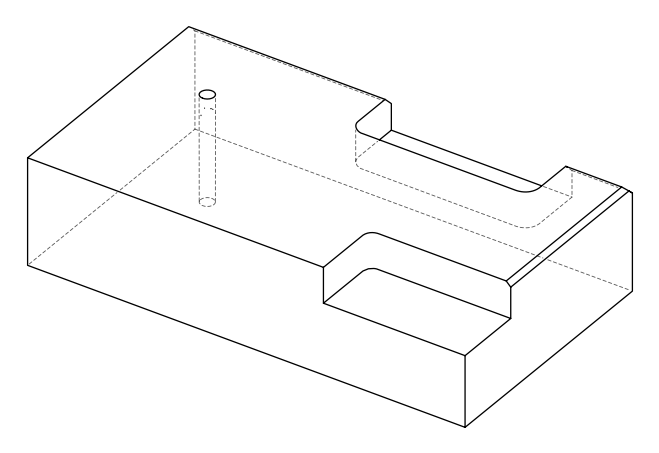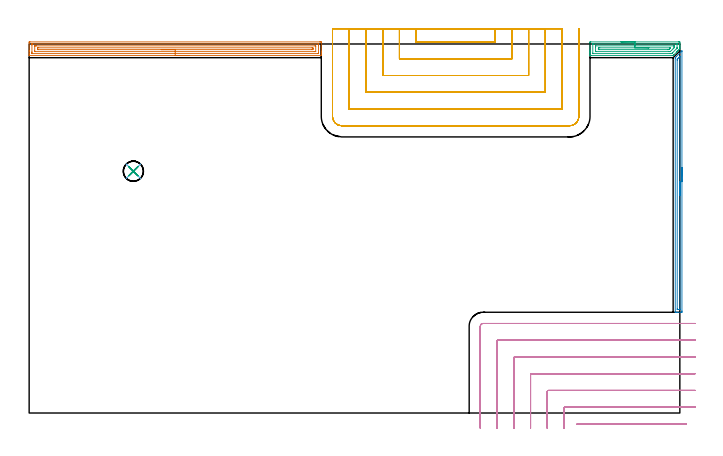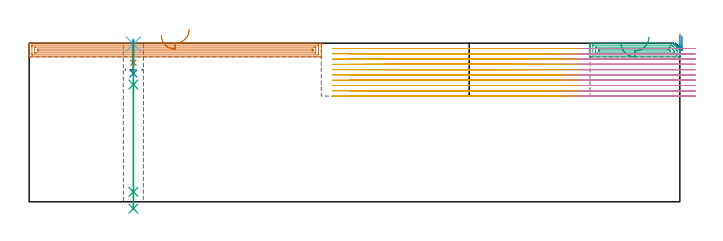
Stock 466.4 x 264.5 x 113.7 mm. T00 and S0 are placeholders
(PLAN: 9 operations, 5 tool changes, 84.6 min)
(1 AREA_MILL | FG_CHAMFER_SURFACE | UGT0205_001 | 6.91 min | 10335 mm3)
(2 AREA_MILL_1 | FG_CHAMFER_SURFACE_1 | UGT0205_001 | 3.14 min | 2221 mm3)
(3 AREA_MILL_2 | FG_CHAMFER_SURFACE_2 | UGT0205_001 | 2.23 min | 3303 mm3)
(4 MILL_CORNER_NOTCH_RECTANGULAR | CORNER_NOTCH_RECTANGULAR | NXT0201_012 | Follow Part, ap 4, ae 75% | 23.96 min | 412394 mm3)
(5 MILL_SLOT | SLOT_PARTIAL_RECTANGULAR | NXT0201_012 | Follow Part, ap 4, ae 75% | 47.53 min | 482061 mm3)
(6 SPOT_DRILL | STEP1HOLE | NXT0321_9005460120000 | 0.03 min | 16 mm3)
(7 DRILL_BLIND_HOLE_INTO_CENTER | STEP1HOLE | NXT0301_064 | 0.07 min | 836 mm3)
(8 DRILL_TO_ENLARGE_BLIND_HOLE | STEP1HOLE | NXT0301_106 | 0.1 min | 2450 mm3)
(9 GUN_DRILL_THROUGH_HOLE | STEP1HOLE | UGT0307_011 | 0.66 min | 14986 mm3)
(TOOL UGT0205_001 | Chamfer Mill 20 x 3 x 45 deg. | D20 FL50 Z2)
(TOOL NXT0201_012 | ENDMILL 16mm [2P460-1600-NA 1630] | D16 FL38 Z6)
(TOOL NXT0321_9005460120000 | NC Spot Drill, 142deg, 12mm, Carbide, Uncoated | D12 PA142 FL30 Z2)
(TOOL NXT0301_064 | Carbide Drill 9.3mm [860.1-0930-028A1-MM 2214] | D9.3 PA140 FL47 Z2)
(TOOL NXT0301_106 | Carbide Drill 14.5mm [860.1-1450-073A1-MM 2214] | D14.5 PA140 FL83 Z2)
(TOOL UGT0307_011 | Gun Drill 14.3 mm | D14.3 PA130 FL24 Z1)
(OP 1 AREA_MILL)
G17 G21 G94 G90
T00 M6
G54
G17 G0 G90 X114.7 Y256.2 S1061 M3
G43 Z123.7 H0
G94 G1 X114.662 Z122.828 F250.
X114.548 Z121.963
X114.359 Z121.112
X114.097 Z120.28
X113.763 Z119.474
X113.36 Z118.7
X112.892 Z117.964
X112.36 Z117.272
X111.771 Z116.629
X111.128 Z116.039
X110.436 Z115.508
X109.7 Z115.04
X108.926 Z114.637
X108.12 Z114.303
X107.288 Z114.041
X106.436 Z113.852
X105.572 Z113.738
X104.7 Z113.7
X0.172
X0.008 Y256.203 Z113.688
X0. Y256.215 Z113.675
Y256.571 Z113.328
Y256.885 Z113.015
Y257.565 Z112.329
Y258.789 Z111.108
Y259.333 Z110.562
Y259.945 Z109.951
Y265.246 Z104.651
X0.003 Y265.518 Z104.379
X0.009 Y265.992 Z103.906
X0.137 Y265.995 Z103.903
X0.619 Y266. Z103.9
X208.294
X208.781 Y265.999 Z103.901
X209.263 Y265.995 Z103.903
X209.391 Y265.992 Z103.906
X209.4 Y265.518 Z104.379
Y259.333 Z110.562
Y258.789 Z111.107
Y258.449 Z111.447
Y257.906 Z111.99
Y257.565 Z112.329
Y256.885 Z113.015
Y256.571 Z113.328
Y256.215 Z113.675
X209.392 Y256.203 Z113.688
X209.228 Y256.2 Z113.7
X104.7
Y257.614 Z112.286
X2.355 Y257.615 Z112.285
X2.016 Y257.621 Z112.279
X2.01 Y257.731 Z112.169
X2.003 Y257.964 Z111.936
X2.001 Y258.449 Z111.451
X2. Y258.85 Z111.05
X2.001 Y263.751 Z106.149
X2.002 Y264.15 Z105.75
X2.01 Y264.552 Z105.348
X2.018 Y264.58 Z105.32
X2.037 Y264.581 Z105.319
X2.089 Y264.584 Z105.316
X2.194 Y264.585 Z105.315
X2.406 Y264.586 Z105.314
X207.045 Y264.585 Z105.315
X207.384 Y264.579 Z105.321
X207.39 Y264.469 Z105.431
X207.397 Y264.236 Z105.664
X207.399 Y263.751 Z106.149
X207.4 Y263.35 Z106.55
X207.399 Y258.449 Z111.451
X207.398 Y258.05 Z111.85
X207.39 Y257.648 Z112.252
X207.382 Y257.62 Z112.28
X207.363 Y257.619 Z112.281
X207.311 Y257.616 Z112.284
X207.205 Y257.615 Z112.285
X206.994 Y257.614 Z112.286
X104.7
Y259.028 Z110.872
X4.5 Y259.029 Z110.871
X4.192 Y259.03 Z110.87
X4.09 Y259.032 Z110.868
X4.017 Y259.035 Z110.865
X4.01 Y259.143 Z110.757
X4.003 Y259.333 Z110.567
X4. Y259.523 Z110.377
X4.001 Y263.056 Z106.844
X4.005 Y263.121 Z106.779
X4.01 Y263.165 Z106.735
X4.039 Y263.166 Z106.734
X4.192 Y263.169 Z106.731
X4.778 Y263.171 Z106.729
X5.086
X204.9
X205.208 Y263.17 Z106.73
X205.31 Y263.168 Z106.732
X205.383 Y263.165 Z106.735
X205.39 Y263.057 Z106.843
X205.397 Y262.867 Z107.033
X205.4 Y262.677 Z107.223
X205.399 Y259.144 Z110.756
X205.395 Y259.079 Z110.821
X205.39 Y259.035 Z110.865
X205.361 Y259.033 Z110.867
X205.208 Y259.031 Z110.869
X204.622 Y259.029 Z110.871
X204.314 Y259.028 Z110.872
X104.7
Y260.443 Z109.457
X6.643
X6.122 Y260.45 Z109.45
X6.01 Y260.463 Z109.437
X6.004 Y260.664 Z109.236
X6. Y261.079 Z108.821
Y261.1 Z108.8
X6.004 Y261.531 Z108.369
X6.01 Y261.741 Z108.159
X6.215 Y261.751 Z108.149
X6.873 Y261.757 Z108.143
X202.757 Y261.756 Z108.144
X203.278 Y261.75 Z108.15
X203.39 Y261.737 Z108.163
X203.396 Y261.535 Z108.365
X203.4 Y261.121 Z108.779
Y261.1 Z108.8
X203.396 Y260.669 Z109.231
X203.39 Y260.459 Z109.441
X203.185 Y260.449 Z109.451
X202.527 Y260.443 Z109.457
X104.7
X103.828 Z109.495
X102.964 Z109.609
X102.112 Z109.798
X101.28 Z110.06
X100.474 Z110.394
X99.7 Z110.797
X98.964 Z111.266
X98.272 Z111.797
X97.629 Z112.386
X97.04 Z113.029
X96.508 Z113.722
X96.04 Z114.457
X95.637 Z115.231
X95.303 Z116.037
X95.041 Z116.869
X94.852 Z117.721
X94.738 Z118.586
X94.7 Z119.457
G0 Z123.7
M5
M2
(OP 2 AREA_MILL_1)
G17 G21 G94 G90
T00 M6
G54
G17 G0 G90 X467.9 Y175.85 S1061 M3
G43 Z123.7 H0
Z118.9
G94 G1 Y175.812 Z118.028 F250.
Y175.698 Z117.164
Y175.509 Z116.312
Y175.247 Z115.48
Y174.913 Z114.674
Y174.51 Z113.9
Y174.042 Z113.164
Y173.511 Z112.472
Y172.921 Z111.829
Y172.278 Z111.24
Y171.586 Z110.708
Y170.85 Z110.24
Y170.076 Z109.837
Y169.27 Z109.503
Y168.438 Z109.241
Y167.587 Z109.052
Y166.722 Z108.938
Y165.85 Z108.9
Y73.112
X467.899 Y72.833 Z108.901
X467.893 Y72.225 Z108.904
X467.891 Y72.207 Z108.905
X467.286 Y72.2 Z109.51
X464.607 Z112.188
X463.866 Z112.934
X463.609 Z113.19
X463.169 Z113.622
X463.109 Z113.682
X463.103 Y72.206 Z113.688
X463.1 Y72.385 Z113.7
Y254.396
X463.104 Y254.704 Z113.69
X463.263 Y254.865 Z113.533
X463.714 Y255.314 Z113.085
X467.565 Y259.166 Z109.234
X467.733 Y259.334 Z109.064
X467.867 Y259.464 Z108.931
X467.894 Y259.483 Z108.904
X467.899 Y259.464 Z108.899
X467.9 Y165.85 Z108.9
X466.486 Z110.314
Y74.529
X466.485 Y74.436 Z110.315
X466.48 Y74.251 Z110.32
X466.478 Y74.208 Z110.322
X466.471 Y74.206 Z110.329
X466.446 Y74.203 Z110.354
X466.393 Y74.201 Z110.407
X465.027 Z111.773
X464.607 Y74.208 Z112.193
X464.548 Y74.21 Z112.252
X464.521 Y74.226 Z112.279
X464.515 Y74.621 Z112.285
X464.514 Y252.699 Z112.286
X464.519 Y253.501 Z112.281
X464.521 Y253.587 Z112.279
X464.528 Y253.667 Z112.272
X464.607 Y253.75 Z112.193
X464.927 Y254.075 Z111.873
X465.245 Y254.395 Z111.555
X466.139 Y255.29 Z110.661
X466.266 Y255.417 Z110.534
X466.393 Y255.542 Z110.407
X466.437 Y255.582 Z110.363
X466.471 Y255.61 Z110.329
X466.479 Y255.611 Z110.321
X466.481 Y255.568 Z110.319
X466.485 Y255.383 Z110.315
X466.486 Y255.29 Z110.314
Y255.197
Y165.85
Y164.979 Z110.352
Y164.114 Z110.466
Y163.262 Z110.655
Y162.43 Z110.917
Y161.624 Z111.251
Y160.85 Z111.654
Y160.114 Z112.123
Y159.422 Z112.654
Y158.779 Z113.243
Y158.19 Z113.886
Y157.659 Z114.578
Y157.19 Z115.314
Y156.787 Z116.088
Y156.453 Z116.894
Y156.191 Z117.726
Y156.002 Z118.578
Y155.888 Z119.443
Y155.85 Z120.314
G0 Z123.7
M5
M2
(OP 3 AREA_MILL_2)
G17 G21 G94 G90
T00 M6
G54
G17 G0 G90 X424.2 Y266. S1061 M3
G43 Z123.7 H0
Z113.9
G94 G1 X424.238 Z113.029 F250.
X424.352 Z112.164
X424.541 Z111.312
X424.803 Z110.48
X425.137 Z109.674
X425.54 Z108.9
X426.008 Z108.164
X426.54 Z107.472
X427.129 Z106.829
X427.772 Z106.24
X428.464 Z105.709
X429.2 Z105.24
X429.974 Z104.837
X430.78 Z104.503
X431.612 Z104.241
X432.464 Z104.052
X433.328 Z103.938
X434.2 Z103.9
X465.334
X465.819 Y265.999 Z103.901
X466.298 Y265.994 Z103.903
X466.391 Y265.991 Z103.905
X466.4 Y265.519 Z104.376
Y265.211 Z104.684
Y264.635 Z105.259
Y264.02 Z105.877
Y263.752 Z106.145
Y263.136 Z106.76
Y262.868 Z107.028
Y262.331 Z107.568
Y261.984 Z107.915
Y261.101 Z108.799
X466.399 Y261.081 Z108.819
X466.39 Y261.001 Z108.897
X466.232 Y260.832 Z109.068
X465.819 Y260.419 Z109.48
X465.619 Y260.217 Z109.679
X465.031 Y259.631 Z110.269
X464.929 Y259.528 Z110.371
X464.736 Y259.334 Z110.562
X464.632 Y259.231 Z110.668
X464.543 Y259.142 Z110.757
X464.441 Y259.039 Z110.857
X464.335 Y258.934 Z110.965
X464.25 Y258.85 Z111.05
X464.147 Y258.745 Z111.151
X462.257 Y256.855 Z113.042
X462.084 Y256.683 Z113.215
X461.864 Y256.464 Z113.435
X461.811 Y256.41 Z113.488
X461.615 Y256.212 Z113.681
X461.541 Y256.208 Z113.687
X461.448 Y256.204 Z113.694
X461.375 Y256.205 Z113.695
X402.578 Y256.202 Z113.698
X402.135 Y256.205 Z113.694
X402.133
X402.089 Y256.204 Z113.692
X402.079 Y256.205 Z113.691
X402.062 Y256.207 Z113.688
X402. Y256.217 Z113.674
Y256.494 Z113.405
Y257.22 Z112.679
Y257.913 Z111.986
Y258.45 Z111.446
Y258.719 Z111.178
Y259.334 Z110.563
Y259.602 Z110.295
Y260.217 Z109.677
Y265.519 Z104.378
X402.003 Y265.829 Z104.068
X402.01 Y265.992 Z103.905
X402.174 Y265.999 Z103.899
X402.581 Y266. Z103.9
X434.2
Y264.586 Z105.314
X464.088
X464.256 Y264.585 Z105.315
X464.341 Y264.583 Z105.317
X464.38 Y264.579 Z105.321
X464.39 Y264.577 Z105.323
X464.393 Y264.563 Z105.337
X464.397 Y264.477 Z105.423
X464.4 Y264.276 Z105.624
X464.399 Y261.984 Z107.916
X464.397 Y261.629 Z108.271
X464.39 Y261.495 Z108.405
X464.378 Y261.439 Z108.461
X464.336 Y261.395 Z108.505
X464.051 Y261.101 Z108.799
X461.401 Y258.45 Z111.45
X460.939 Y257.99 Z111.91
X460.783 Y257.836 Z112.064
X460.657 Y257.714 Z112.186
X460.573 Y257.635 Z112.265
X460.475 Y257.625 Z112.275
X460.419 Y257.622 Z112.278
X459.584 Y257.619 Z112.281
X459.532
X404.312 Y257.616 Z112.284
X404.143 Y257.617 Z112.283
X404.059 Y257.619 Z112.281
X404.02 Y257.623 Z112.277
X404.01 Y257.625 Z112.275
X404.007 Y257.638 Z112.262
X404.003 Y257.724 Z112.176
X404. Y257.925 Z111.975
X404.001 Y264.11 Z105.79
X404.007 Y264.47 Z105.43
X404.01 Y264.568 Z105.332
X404.049 Y264.579 Z105.321
X404.412 Y264.586 Z105.314
X434.2
Y263.171 Z106.729
X461.951
X462.257 Y263.169 Z106.731
X462.358 Y263.167 Z106.733
X462.386 Y263.165 Z106.735
X462.391 Y263.105 Z106.795
X462.396 Y263.01 Z106.89
X462.399 Y262.868 Z107.032
Y262.726 Z107.174
X462.392 Y261.984 Z107.916
X462.39 Y261.915 Z107.985
X462.365 Y261.876 Z108.024
X462.257 Y261.759 Z108.141
X461.927 Y261.427 Z108.473
X461.602 Y261.101 Z108.799
X459.71 Y259.21 Z110.69
X459.584 Y259.088 Z110.812
X459.541 Y259.052 Z110.848
X459.508 Y259.04 Z110.86
X459.437 Y259.038 Z110.862
X459.291 Y259.035 Z110.865
X458.996 Y259.033 Z110.867
X458.694
X406.449 Y259.031 Z110.869
X406.143 Y259.033 Z110.867
X406.042 Y259.035 Z110.865
X406.014 Y259.037 Z110.863
X406.009 Y259.097 Z110.803
X406.004 Y259.192 Z110.709
X406.001 Y259.334 Z110.566
X406. Y259.476 Z110.424
Y262.127 Z107.773
X406.001 Y262.868 Z107.032
X406.002 Y263.008 Z106.892
X406.01 Y263.151 Z106.749
X406.017 Y263.166 Z106.734
X406.03 Y263.167 Z106.733
X406.067 Y263.17 Z106.73
X406.143 Y263.171 Z106.729
X434.2
Y261.757 Z108.143
X458.923
X459.362 Y261.756 Z108.144
X459.584 Y261.754 Z108.146
X459.777 Y261.75 Z108.15
X459.673 Y261.625 Z108.275
X459.653 Y261.603 Z108.297
X458.924 Y260.873 Z109.027
X458.694 Y260.643 Z109.257
X458.546 Y260.503 Z109.397
X458.505 Y260.465 Z109.435
X458.456 Y260.453 Z109.447
X457.803 Y260.449 Z109.451
X457.571 Y260.448 Z109.452
X408.586 Y260.445 Z109.455
X408.087 Y260.45 Z109.45
X408.033 Y260.452 Z109.448
X408.01 Y260.46 Z109.44
X408.007 Y260.499 Z109.401
X408.003 Y260.675 Z109.225
X408. Y261.026 Z108.874
Y261.101 Z108.799
X408.003 Y261.505 Z108.395
X408.008 Y261.707 Z108.193
X408.011 Y261.751 Z108.149
X408.06 Y261.753 Z108.147
X408.155 Y261.756 Z108.144
X408.815 Y261.757 Z108.143
X409.044
X434.2
X435.072 Z108.181
X435.936 Z108.295
X436.788 Z108.483
X437.62 Z108.746
X438.426 Z109.08
X439.2 Z109.482
X439.936 Z109.951
X440.628 Z110.482
X441.271 Z111.072
X441.86 Z111.715
X442.392 Z112.407
X442.86 Z113.143
X443.263 Z113.917
X443.597 Z114.723
X443.859 Z115.555
X444.048 Z116.406
X444.162 Z117.271
X444.2 Z118.143
G0 Z123.7
M5
M2
(OP 4 MILL_CORNER_NOTCH_RECTANGULAR)
G17 G21 G94 G90
T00 M6
G54
G17 G0 G90 X471.178 Y-7.8 S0 M3
G43 Z123.7 H1
Z109.91
G94 G1 X468.178 F250.
X396.191 F500.
G3 X395.668 Y-8. R0.8
G1 X392.668 F250.
G0 Z123.7
X477.4 Y4.2
Z109.91
G1 X474.4
X384.194 F500.
G3 X383.4 Y3.406 R0.8
G1 Y-8.
Y-11. F250.
G0 Z123.7
X477.4 Y16.2
Z109.91
G1 X474.4
X372.194 F500.
G3 X371.4 Y15.406 R0.8
G1 Y-8.
Y-11. F250.
G0 Z123.7
X477.4 Y28.2
Z109.91
G1 X474.4
X360.195 F500.
G3 X359.4 Y27.405 R0.8
G1 Y-8.
Y-11. F250.
G0 Z123.7
X477.4 Y40.2
Z109.91
G1 X474.4
X348.195 F500.
G3 X347.4 Y39.405 R0.8
G1 Y-8.
Y-11. F250.
G0 Z123.7
X477.4 Y52.2
Z109.91
G1 X474.4
X336.195 F500.
G3 X335.4 Y51.405 R0.8
G1 Y-8.
Y-11. F250.
G0 Z123.7
X477.4 Y64.2
Z109.91
G1 X474.4
X325.4 F500.
G3 X323.4 Y62.2 R2.
G1 Y-8.
Y-11. F250.
G0 Z123.7
X471.178 Y-7.8
Z106.12
G1 X468.178
X396.191 F500.
G3 X395.668 Y-8. R0.8
G1 X392.668 F250.
G0 Z123.7
X477.4 Y4.2
Z106.12
G1 X474.4
X384.194 F500.
G3 X383.4 Y3.406 R0.8
G1 Y-8.
Y-11. F250.
G0 Z123.7
X477.4 Y16.2
Z106.12
G1 X474.4
X372.194 F500.
G3 X371.4 Y15.406 R0.8
G1 Y-8.
Y-11. F250.
G0 Z123.7
X477.4 Y28.2
Z106.12
G1 X474.4
X360.195 F500.
G3 X359.4 Y27.405 R0.8
G1 Y-8.
Y-11. F250.
G0 Z123.7
X477.4 Y40.2
Z106.12
G1 X474.4
X348.195 F500.
G3 X347.4 Y39.405 R0.8
G1 Y-8.
Y-11. F250.
G0 Z123.7
X477.4 Y52.2
Z106.12
G1 X474.4
X336.195 F500.
G3 X335.4 Y51.405 R0.8
G1 Y-8.
Y-11. F250.
G0 Z123.7
X477.4 Y64.2
Z106.12
G1 X474.4
X325.4 F500.
G3 X323.4 Y62.2 R2.
G1 Y-8.
Y-11. F250.
G0 Z123.7
X471.178 Y-7.8
Z102.33
G1 X468.178
X396.191 F500.
G3 X395.668 Y-8. R0.8
G1 X392.668 F250.
G0 Z123.7
X477.4 Y4.2
Z102.33
G1 X474.4
X384.194 F500.
G3 X383.4 Y3.406 R0.8
G1 Y-8.
Y-11. F250.
G0 Z123.7
X477.4 Y16.2
Z102.33
G1 X474.4
X372.194 F500.
G3 X371.4 Y15.406 R0.8
G1 Y-8.
Y-11. F250.
G0 Z123.7
X477.4 Y28.2
Z102.33
G1 X474.4
X360.195 F500.
G3 X359.4 Y27.405 R0.8
G1 Y-8.
Y-11. F250.
G0 Z123.7
X477.4 Y40.2
Z102.33
G1 X474.4
X348.195 F500.
G3 X347.4 Y39.405 R0.8
G1 Y-8.
Y-11. F250.
G0 Z123.7
X477.4 Y52.2
Z102.33
G1 X474.4
X336.195 F500.
G3 X335.4 Y51.405 R0.8
G1 Y-8.
Y-11. F250.
G0 Z123.7
X477.4 Y64.2
Z102.33
G1 X474.4
X325.4 F500.
G3 X323.4 Y62.2 R2.
G1 Y-8.
Y-11. F250.
G0 Z123.7
X471.178 Y-7.8
Z98.54
G1 X468.178
X396.191 F500.
G3 X395.668 Y-8. R0.8
G1 X392.668 F250.
G0 Z123.7
X477.4 Y4.2
Z98.54
G1 X474.4
X384.194 F500.
G3 X383.4 Y3.406 R0.8
G1 Y-8.
Y-11. F250.
G0 Z123.7
X477.4 Y16.2
Z98.54
G1 X474.4
X372.194 F500.
G3 X371.4 Y15.406 R0.8
G1 Y-8.
Y-11. F250.
G0 Z123.7
X477.4 Y28.2
Z98.54
G1 X474.4
X360.195 F500.
G3 X359.4 Y27.405 R0.8
G1 Y-8.
Y-11. F250.
G0 Z123.7
X477.4 Y40.2
Z98.54
G1 X474.4
X348.195 F500.
G3 X347.4 Y39.405 R0.8
G1 Y-8.
Y-11. F250.
G0 Z123.7
X477.4 Y52.2
Z98.54
G1 X474.4
X336.195 F500.
G3 X335.4 Y51.405 R0.8
G1 Y-8.
Y-11. F250.
G0 Z123.7
X477.4 Y64.2
Z98.54
G1 X474.4
X325.4 F500.
G3 X323.4 Y62.2 R2.
G1 Y-8.
Y-11. F250.
G0 Z123.7
X471.178 Y-7.8
Z94.75
G1 X468.178
X396.191 F500.
G3 X395.668 Y-8. R0.8
G1 X392.668 F250.
G0 Z123.7
X477.4 Y4.2
Z94.75
G1 X474.4
X384.194 F500.
G3 X383.4 Y3.406 R0.8
G1 Y-8.
Y-11. F250.
G0 Z123.7
X477.4 Y16.2
Z94.75
G1 X474.4
X372.194 F500.
G3 X371.4 Y15.406 R0.8
G1 Y-8.
Y-11. F250.
G0 Z123.7
X477.4 Y28.2
Z94.75
G1 X474.4
X360.195 F500.
G3 X359.4 Y27.405 R0.8
G1 Y-8.
Y-11. F250.
G0 Z123.7
X477.4 Y40.2
Z94.75
G1 X474.4
X348.195 F500.
G3 X347.4 Y39.405 R0.8
G1 Y-8.
Y-11. F250.
G0 Z123.7
X477.4 Y52.2
Z94.75
G1 X474.4
X336.195 F500.
G3 X335.4 Y51.405 R0.8
G1 Y-8.
Y-11. F250.
G0 Z123.7
X477.4 Y64.2
Z94.75
G1 X474.4
X325.4 F500.
G3 X323.4 Y62.2 R2.
G1 Y-8.
Y-11. F250.
G0 Z123.7
X471.178 Y-7.8
Z90.96
G1 X468.178
X396.191 F500.
G3 X395.668 Y-8. R0.8
G1 X392.668 F250.
G0 Z123.7
X477.4 Y4.2
Z90.96
G1 X474.4
X384.194 F500.
G3 X383.4 Y3.406 R0.8
G1 Y-8.
Y-11. F250.
G0 Z123.7
X477.4 Y16.2
Z90.96
G1 X474.4
X372.194 F500.
G3 X371.4 Y15.406 R0.8
G1 Y-8.
Y-11. F250.
G0 Z123.7
X477.4 Y28.2
Z90.96
G1 X474.4
X360.195 F500.
G3 X359.4 Y27.405 R0.8
G1 Y-8.
Y-11. F250.
G0 Z123.7
X477.4 Y40.2
Z90.96
G1 X474.4
X348.195 F500.
G3 X347.4 Y39.405 R0.8
G1 Y-8.
Y-11. F250.
G0 Z123.7
X477.4 Y52.2
Z90.96
G1 X474.4
X336.195 F500.
G3 X335.4 Y51.405 R0.8
G1 Y-8.
Y-11. F250.
G0 Z123.7
X477.4 Y64.2
Z90.96
G1 X474.4
X325.4 F500.
G3 X323.4 Y62.2 R2.
G1 Y-8.
Y-11. F250.
G0 Z123.7
X471.178 Y-7.8
Z87.17
G1 X468.178
X396.191 F500.
G3 X395.668 Y-8. R0.8
G1 X392.668 F250.
G0 Z123.7
X477.4 Y4.2
Z87.17
G1 X474.4
X384.194 F500.
G3 X383.4 Y3.406 R0.8
G1 Y-8.
Y-11. F250.
G0 Z123.7
X477.4 Y16.2
Z87.17
G1 X474.4
X372.194 F500.
G3 X371.4 Y15.406 R0.8
G1 Y-8.
Y-11. F250.
G0 Z123.7
X477.4 Y28.2
Z87.17
G1 X474.4
X360.195 F500.
G3 X359.4 Y27.405 R0.8
G1 Y-8.
Y-11. F250.
G0 Z123.7
X477.4 Y40.2
Z87.17
G1 X474.4
X348.195 F500.
G3 X347.4 Y39.405 R0.8
G1 Y-8.
Y-11. F250.
G0 Z123.7
X477.4 Y52.2
Z87.17
G1 X474.4
X336.195 F500.
G3 X335.4 Y51.405 R0.8
G1 Y-8.
Y-11. F250.
G0 Z123.7
X477.4 Y64.2
Z87.17
G1 X474.4
X325.4 F500.
G3 X323.4 Y62.2 R2.
G1 Y-8.
Y-11. F250.
G0 Z123.7
X471.178 Y-7.8
Z83.38
G1 X468.178
X396.191 F500.
G3 X395.668 Y-8. R0.8
G1 X392.668 F250.
G0 Z123.7
X477.4 Y4.2
Z83.38
G1 X474.4
X384.194 F500.
G3 X383.4 Y3.406 R0.8
G1 Y-8.
Y-11. F250.
G0 Z123.7
X477.4 Y16.2
Z83.38
G1 X474.4
X372.194 F500.
G3 X371.4 Y15.406 R0.8
G1 Y-8.
Y-11. F250.
G0 Z123.7
X477.4 Y28.2
Z83.38
G1 X474.4
X360.195 F500.
G3 X359.4 Y27.405 R0.8
G1 Y-8.
Y-11. F250.
G0 Z123.7
X477.4 Y40.2
Z83.38
G1 X474.4
X348.195 F500.
G3 X347.4 Y39.405 R0.8
G1 Y-8.
Y-11. F250.
G0 Z123.7
X477.4 Y52.2
Z83.38
G1 X474.4
X336.195 F500.
G3 X335.4 Y51.405 R0.8
G1 Y-8.
Y-11. F250.
G0 Z123.7
X477.4 Y64.2
Z83.38
G1 X474.4
X325.4 F500.
G3 X323.4 Y62.2 R2.
G1 Y-8.
Y-11. F250.
G0 Z123.7
X471.178 Y-7.8
Z79.59
G1 X468.178
X396.191 F500.
G3 X395.668 Y-8. R0.8
G1 X392.668 F250.
G0 Z123.7
X477.4 Y4.2
Z79.59
G1 X474.4
X384.194 F500.
G3 X383.4 Y3.406 R0.8
G1 Y-8.
Y-11. F250.
G0 Z123.7
X477.4 Y16.2
Z79.59
G1 X474.4
X372.194 F500.
G3 X371.4 Y15.406 R0.8
G1 Y-8.
Y-11. F250.
G0 Z123.7
X477.4 Y28.2
Z79.59
G1 X474.4
X360.195 F500.
G3 X359.4 Y27.405 R0.8
G1 Y-8.
Y-11. F250.
G0 Z123.7
X477.4 Y40.2
Z79.59
G1 X474.4
X348.195 F500.
G3 X347.4 Y39.405 R0.8
G1 Y-8.
Y-11. F250.
G0 Z123.7
X477.4 Y52.2
Z79.59
G1 X474.4
X336.195 F500.
G3 X335.4 Y51.405 R0.8
G1 Y-8.
Y-11. F250.
G0 Z123.7
X477.4 Y64.2
Z79.59
G1 X474.4
X325.4 F500.
G3 X323.4 Y62.2 R2.
G1 Y-8.
Y-11. F250.
G0 Z123.7
X471.178 Y-7.8
Z75.8
G1 X468.178
X396.191 F500.
G3 X395.668 Y-8. R0.8
G1 X392.668 F250.
G0 Z123.7
X477.4 Y4.2
Z75.8
G1 X474.4
X384.194 F500.
G3 X383.4 Y3.406 R0.8
G1 Y-8.
Y-11. F250.
G0 Z123.7
X477.4 Y16.2
Z75.8
G1 X474.4
X372.194 F500.
G3 X371.4 Y15.406 R0.8
G1 Y-8.
Y-11. F250.
G0 Z123.7
X477.4 Y28.2
Z75.8
G1 X474.4
X360.195 F500.
G3 X359.4 Y27.405 R0.8
G1 Y-8.
Y-11. F250.
G0 Z123.7
X477.4 Y40.2
Z75.8
G1 X474.4
X348.195 F500.
G3 X347.4 Y39.405 R0.8
G1 Y-8.
Y-11. F250.
G0 Z123.7
X477.4 Y52.2
Z75.8
G1 X474.4
X336.195 F500.
G3 X335.4 Y51.405 R0.8
G1 Y-8.
Y-11. F250.
G0 Z123.7
X477.4 Y64.2
Z75.8
G1 X474.4
X325.4 F500.
G3 X323.4 Y62.2 R2.
G1 Y-8.
Y-11. F250.
G0 Z123.7
M5
M2
(OP 5 MILL_SLOT)
G17 G21 G94 G90
T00 M6
G54
G17 G0 G90 X277.4 Y275.5 S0 M3
G43 Z123.7 H1
Z109.91
G94 G1 Y272.5 F250.
Y265.9 F500.
X334.
Y272.5
Y275.5 F250.
X265.4
Y272.5
Y253.9 F500.
X346.
Y272.5
Y275.5 F250.
X253.4
Y272.5
Y241.9 F500.
X358.
Y272.5
Y275.5 F250.
X241.4
Y272.5
Y229.9 F500.
X370.
Y272.5
Y275.5 F250.
X229.4
Y272.5
Y217.9 F500.
X382.
Y272.5
Y275.5 F250.
X217.4
Y272.5
Y212.7 F500.
G3 X224.2 Y205.9 R6.8
G1 X387.2
G3 X394. Y212.7 R6.8
G1 Y272.5
Y275.5 F250.
G0 X277.4 Z106.12
G1 Y272.5
Y265.9 F500.
X334.
Y272.5
Y275.5 F250.
X265.4
Y272.5
Y253.9 F500.
X346.
Y272.5
Y275.5 F250.
X253.4
Y272.5
Y241.9 F500.
X358.
Y272.5
Y275.5 F250.
X241.4
Y272.5
Y229.9 F500.
X370.
Y272.5
Y275.5 F250.
X229.4
Y272.5
Y217.9 F500.
X382.
Y272.5
Y275.5 F250.
X217.4
Y272.5
Y212.7 F500.
G3 X224.2 Y205.9 R6.8
G1 X387.2
G3 X394. Y212.7 R6.8
G1 Y272.5
Y275.5 F250.
G0 X277.4 Z102.33
G1 Y272.5
Y265.9 F500.
X334.
Y272.5
Y275.5 F250.
X265.4
Y272.5
Y253.9 F500.
X346.
Y272.5
Y275.5 F250.
X253.4
Y272.5
Y241.9 F500.
X358.
Y272.5
Y275.5 F250.
X241.4
Y272.5
Y229.9 F500.
X370.
Y272.5
Y275.5 F250.
X229.4
Y272.5
Y217.9 F500.
X382.
Y272.5
Y275.5 F250.
X217.4
Y272.5
Y212.7 F500.
G3 X224.2 Y205.9 R6.8
G1 X387.2
G3 X394. Y212.7 R6.8
G1 Y272.5
Y275.5 F250.
G0 X277.4 Z98.54
G1 Y272.5
Y265.9 F500.
X334.
Y272.5
Y275.5 F250.
X265.4
Y272.5
Y253.9 F500.
X346.
Y272.5
Y275.5 F250.
X253.4
Y272.5
Y241.9 F500.
X358.
Y272.5
Y275.5 F250.
X241.4
Y272.5
Y229.9 F500.
X370.
Y272.5
Y275.5 F250.
X229.4
Y272.5
Y217.9 F500.
X382.
Y272.5
Y275.5 F250.
X217.4
Y272.5
Y212.7 F500.
G3 X224.2 Y205.9 R6.8
G1 X387.2
G3 X394. Y212.7 R6.8
G1 Y272.5
Y275.5 F250.
G0 X277.4 Z94.75
G1 Y272.5
Y265.9 F500.
X334.
Y272.5
Y275.5 F250.
X265.4
Y272.5
Y253.9 F500.
X346.
Y272.5
Y275.5 F250.
X253.4
Y272.5
Y241.9 F500.
X358.
Y272.5
Y275.5 F250.
X241.4
Y272.5
Y229.9 F500.
X370.
Y272.5
Y275.5 F250.
X229.4
Y272.5
Y217.9 F500.
X382.
Y272.5
Y275.5 F250.
X217.4
Y272.5
Y212.7 F500.
G3 X224.2 Y205.9 R6.8
G1 X387.2
G3 X394. Y212.7 R6.8
G1 Y272.5
Y275.5 F250.
G0 X277.4 Z90.96
G1 Y272.5
Y265.9 F500.
X334.
Y272.5
Y275.5 F250.
X265.4
Y272.5
Y253.9 F500.
X346.
Y272.5
Y275.5 F250.
X253.4
Y272.5
Y241.9 F500.
X358.
Y272.5
Y275.5 F250.
X241.4
Y272.5
Y229.9 F500.
X370.
Y272.5
Y275.5 F250.
X229.4
Y272.5
Y217.9 F500.
X382.
Y272.5
Y275.5 F250.
X217.4
Y272.5
Y212.7 F500.
G3 X224.2 Y205.9 R6.8
G1 X387.2
G3 X394. Y212.7 R6.8
G1 Y272.5
Y275.5 F250.
G0 X277.4 Z87.17
G1 Y272.5
Y265.9 F500.
X334.
Y272.5
Y275.5 F250.
X265.4
Y272.5
Y253.9 F500.
X346.
Y272.5
Y275.5 F250.
X253.4
Y272.5
Y241.9 F500.
X358.
Y272.5
Y275.5 F250.
X241.4
Y272.5
Y229.9 F500.
X370.
Y272.5
Y275.5 F250.
X229.4
Y272.5
Y217.9 F500.
X382.
Y272.5
Y275.5 F250.
X217.4
Y272.5
Y212.7 F500.
G3 X224.2 Y205.9 R6.8
G1 X387.2
G3 X394. Y212.7 R6.8
G1 Y272.5
Y275.5 F250.
G0 X277.4 Z83.38
G1 Y272.5
Y265.9 F500.
X334.
Y272.5
Y275.5 F250.
X265.4
Y272.5
Y253.9 F500.
X346.
Y272.5
Y275.5 F250.
X253.4
Y272.5
Y241.9 F500.
X358.
Y272.5
Y275.5 F250.
X241.4
Y272.5
Y229.9 F500.
X370.
Y272.5
Y275.5 F250.
X229.4
Y272.5
Y217.9 F500.
X382.
Y272.5
Y275.5 F250.
X217.4
Y272.5
Y212.7 F500.
G3 X224.2 Y205.9 R6.8
G1 X387.2
G3 X394. Y212.7 R6.8
G1 Y272.5
Y275.5 F250.
G0 X277.4 Z79.59
G1 Y272.5
Y265.9 F500.
X334.
Y272.5
Y275.5 F250.
X265.4
Y272.5
Y253.9 F500.
X346.
Y272.5
Y275.5 F250.
X253.4
Y272.5
Y241.9 F500.
X358.
Y272.5
Y275.5 F250.
X241.4
Y272.5
Y229.9 F500.
X370.
Y272.5
Y275.5 F250.
X229.4
Y272.5
Y217.9 F500.
X382.
Y272.5
Y275.5 F250.
X217.4
Y272.5
Y212.7 F500.
G3 X224.2 Y205.9 R6.8
G1 X387.2
G3 X394. Y212.7 R6.8
G1 Y272.5
Y275.5 F250.
G0 X277.4 Z75.8
G1 Y272.5
Y265.9 F500.
X334.
Y272.5
Y275.5 F250.
X265.4
Y272.5
Y253.9 F500.
X346.
Y272.5
Y275.5 F250.
X253.4
Y272.5
Y241.9 F500.
X358.
Y272.5
Y275.5 F250.
X241.4
Y272.5
Y229.9 F500.
X370.
Y272.5
Y275.5 F250.
X229.4
Y272.5
Y217.9 F500.
X382.
Y272.5
Y275.5 F250.
X217.4
Y272.5
Y212.7 F500.
G3 X224.2 Y205.9 R6.8
G1 X387.2
G3 X394. Y212.7 R6.8
G1 Y272.5
Y275.5 F250.
G0 Z123.7
M5
M2
(OP 6 SPOT_DRILL)
G17 G21 G94 G90
T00 M6
G54
G17 G0 G90 X74.7 Y173.3 S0 M3
G43 Z123.7 H0
G94 G81 G98 Z113.08 F250. R116.7
G80
M5
M2
(OP 7 DRILL_BLIND_HOLE_INTO_CENTER)
G17 G21 G94 G90
T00 M6
G54
G17 G0 G90 X74.7 Y173.3 S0 M3
G43 Z123.7 H1
G94 G81 G98 Z99.75 F250. R115.7
G80
M5
M2
(OP 8 DRILL_TO_ENLARGE_BLIND_HOLE)
G17 G21 G94 G90
T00 M6
G54
G17 G0 G90 X74.7 Y173.3 S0 M3
G43 Z123.7 H1
G94 G81 G98 Z91.95 F250. R115.7
G80
M5
M2
(OP 9 GUN_DRILL_THROUGH_HOLE)
G17 G21 G94 G90
T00 M6
G54
G17 G0 G90 X74.7 Y173.3 M8
G43 Z123.7 H0
Z116.152
S716 M3
G94 G1 Z84.068 F125. M26
G4 X.084
Z7.15 F250.
G4 X.084
Z-4.834 F125.
G4 X.084
M5
M9
G0 Z116.152
Z123.7
M2
